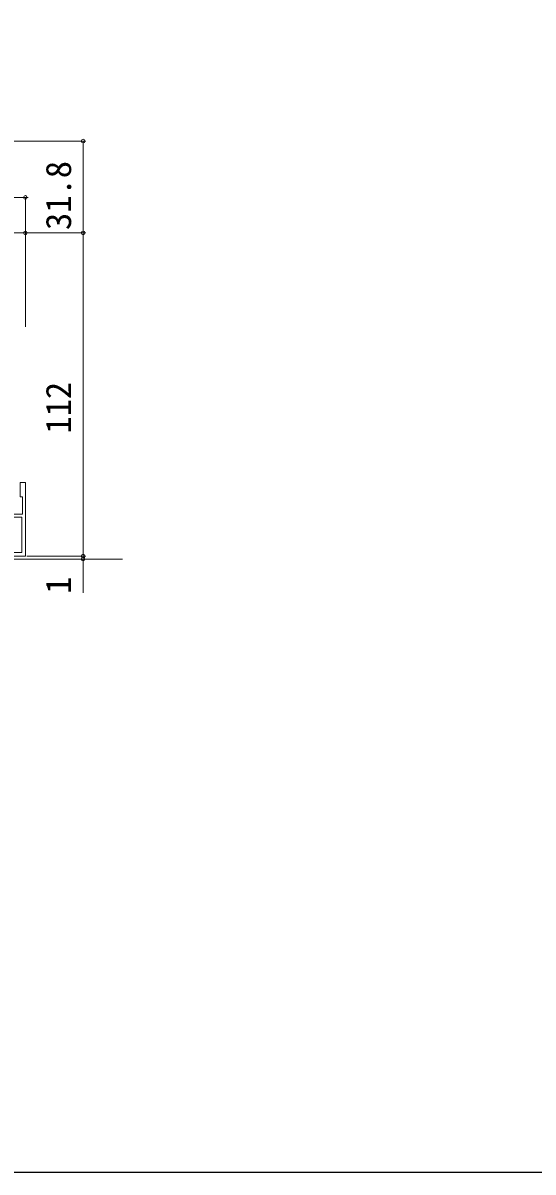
# Model space of a CAD drawing. Units: millimetres, scale not verified. Extents: x -525 to 525, y -785 to 780.
# Drawn here: x -176.7 to 0, y -784.6 to -386.4 of the extents above; entities that cross this region are included whole.
import ezdxf
from ezdxf.enums import TextEntityAlignment as Align

# ---------------------------------------------------------------- set-up
doc = ezdxf.new("R2010")
doc.units = ezdxf.units.MM
doc.header["$LTSCALE"] = 4
for name, color, linetype, lineweight in [('0-2_YKK_11', 4, 'Continuous', 18), ('0-3_YKK_12', 1, 'Continuous', 18), ('0-5_YKK_D', 6, 'Continuous', 18)]:
    doc.layers.add(name, color=color, linetype=linetype, lineweight=lineweight)
doc.layers.add('0-6_YKK_ZWAK', color=7, linetype='Continuous')
doc.styles.add('ＭＳ ゴシック', font='')
doc.styles.get('ＭＳ ゴシック').set_extended_font_data('MS Gothic')

msp = doc.modelspace()

# ---------------------------------------------------------------- linework, layer by layer
at = {"layer": '0-2_YKK_11', "color": 211}
for points in [[(-175.931, -545.664), (-175.931, -571.164), (-200.931, -571.164), (-200.931, -570.064), (-196.931, -570.064), (-196.931, -567.464), (-199.018, -567.464), (-199.971, -566.914), (-199.85, -566.464), (-197.231, -566.464)], [(-195.931, -567.764), (-195.931, -569.964), (-177.131, -569.964), (-177.131, -557.664), (-181.931, -557.664), (-181.931, -556.764), (-199.83, -556.764), (-199.984, -556.154), (-197.578, -554.854), (-197.431, -555.764), (-181.931, -555.764), (-181.931, -554.94), (-181.301, -554.31), (-180.931, -554.463), (-180.931, -556.664), (-176.931, -556.664), (-176.931, -550.664), (-177.731, -550.664), (-177.731, -545.664), (-175.931, -545.664)]]:
    msp.add_lwpolyline(points, dxfattribs=at)
at = {"layer": '0-3_YKK_12'}
msp.add_line((-383.263, -572.167), (-142.243, -572.167), dxfattribs=at)
at = {"layer": '0-5_YKK_D'}
for p, q in [((-327.431, -427.364), (-154.931, -427.364)), ((-155.931, -459.164), (-155.931, -427.364)), ((-233.231, -446.864), (-174.931, -446.864)), ((-200.431, -459.164), (-154.931, -459.164)), ((-200.431, -459.164), (-154.931, -459.164)), ((-200.431, -459.164), (-174.931, -459.164)), ((-155.931, -571.164), (-155.931, -459.164)), ((-155.931, -571.164), (-155.931, -568.614)), ((-175.431, -571.164), (-154.931, -571.164)), ((-175.431, -571.164), (-154.931, -571.164)), ((-164.931, -572.166), (-154.931, -572.166)), ((-155.931, -571.164), (-155.931, -572.166)), ((-155.931, -572.166), (-155.931, -583.88))]:
    msp.add_line(p, q, dxfattribs=at)
msp.add_lwpolyline([(-175.931, -446.864), (-175.931, -459.164), (-175.931, -491.714)], dxfattribs=at)
for centre in [(-155.931, -427.364), (-175.931, -446.864), (-175.931, -459.164), (-155.931, -459.164), (-155.931, -459.164), (-155.931, -571.164), (-155.931, -571.164), (-155.931, -572.166)]:
    msp.add_circle(centre, 0.637, dxfattribs=at)
at = {"layer": '0-6_YKK_ZWAK'}
msp.add_lwpolyline([(-525, -784.6), (525, -784.6), (525, 745.4)], dxfattribs=at)

# ---------------------------------------------------------------- texts
at = {"layer": '0-5_YKK_D', "style": 'ＭＳ ゴシック'}
for s, p in [('31.8', (-157.431, -458.162)), ('112', (-157.431, -528.732)), ('1', (-157.431, -584.221))]:
    msp.add_text(s, height=8.798, rotation=90, dxfattribs=at).set_placement(p, align=Align.BOTTOM_LEFT)

doc.saveas('drawing.dxf')
